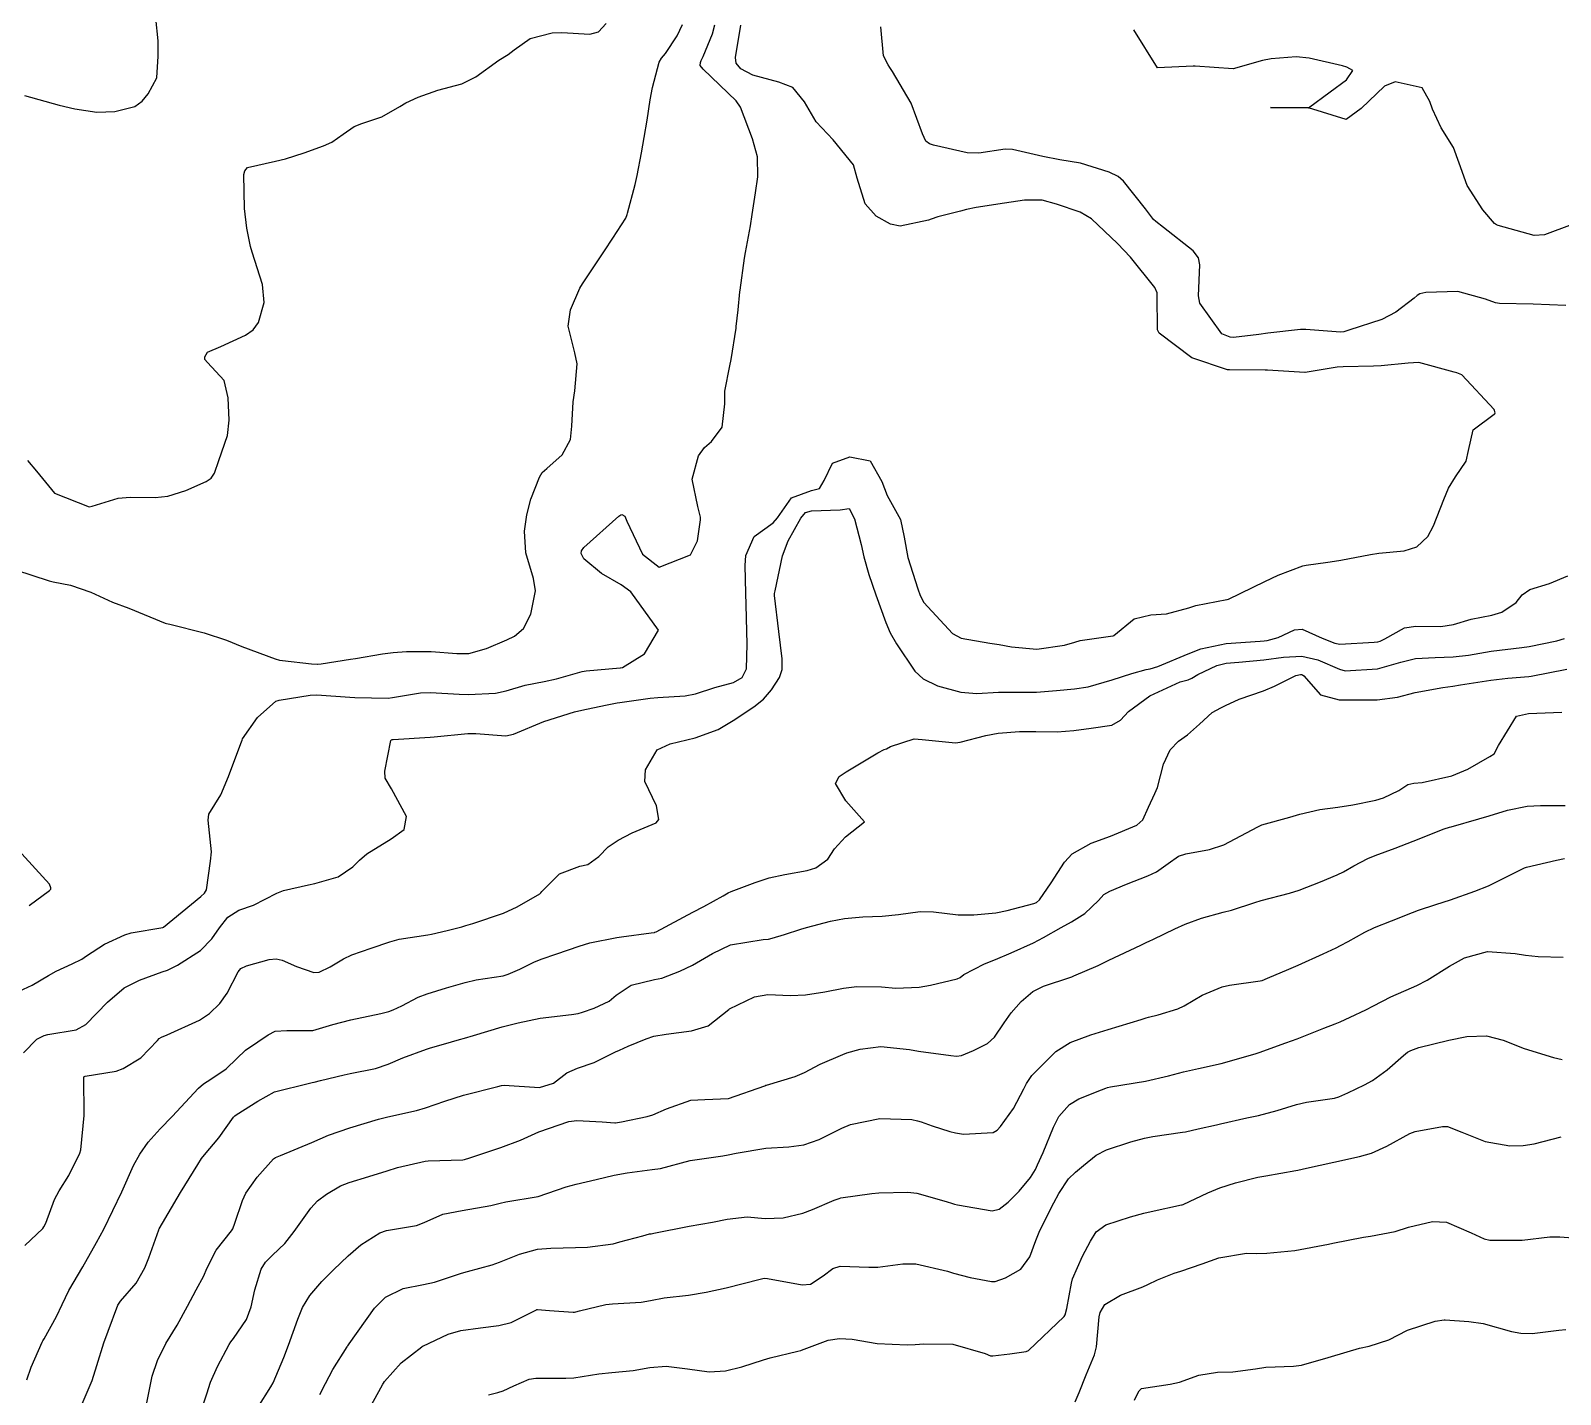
# Model space of a CAD drawing. Header units: metres. Extents: x 307586 to 320046, y 7427249 to 7434250.
# Drawn here: x 319146.4 to 319227.2, y 7429539.4 to 7429611.4 of the extents above; entities that cross this region are included whole.
import ezdxf

# ---------------------------------------------------------------- set-up
doc = ezdxf.new("R2010")
doc.units = ezdxf.units.M
doc.header["$MEASUREMENT"] = 0
doc.layers.add('Curvas de Nivel 1m', color=11, linetype='Continuous')
doc.layers.add('Curvas de Nivel 5m', color=15, linetype='Continuous')

msp = doc.modelspace()

# ---------------------------------------------------------------- linework, layer by layer
at = {"layer": 'Curvas de Nivel 1m', "flags": 128}
for points, elevation in [([(319145.316, 7429560.476), (319146.47, 7429561.01), (319147.327, 7429561.527), (319147.723, 7429561.752), (319148.571, 7429562.138), (319149.079, 7429562.39), (319149.339, 7429562.556), (319150.288, 7429563.177), (319151.356, 7429563.671), (319151.688, 7429563.768), (319153.363, 7429564.065), (319153.393, 7429564.08), (319155.379, 7429565.693), (319155.565, 7429565.864), (319155.667, 7429566.047), (319155.886, 7429567.565), (319155.93, 7429568.045), (319155.753, 7429569.723), (319155.8, 7429570.046), (319156.428, 7429571.065), (319156.836, 7429572.039), (319157.48, 7429573.776), (319157.551, 7429573.961), (319157.58, 7429574.029), (319158.362, 7429575.154), (319159.337, 7429576.012), (319159.462, 7429576.052), (319159.504, 7429576.06), (319161.156, 7429576.337), (319161.508, 7429576.346), (319163.248, 7429576.222), (319163.507, 7429576.213), (319165.271, 7429576.178), (319165.507, 7429576.198), (319166.979, 7429576.45), (319167.511, 7429576.475), (319169.023, 7429576.382), (319169.51, 7429576.364), (319170.939, 7429576.442), (319171.513, 7429576.565), (319172.517, 7429576.851), (319173.521, 7429577.06), (319174.156, 7429577.201), (319175.529, 7429577.571), (319175.738, 7429577.609), (319177.533, 7429577.77), (319177.549, 7429577.773), (319177.643, 7429577.789), (319178.813, 7429578.505), (319179.553, 7429579.77), (319178.1, 7429581.785), (319177.587, 7429582.163), (319176.534, 7429582.748), (319175.6, 7429583.535), (319175.469, 7429583.821), (319175.478, 7429583.947), (319175.606, 7429584.136), (319177.465, 7429585.792), (319177.557, 7429585.858), (319177.624, 7429585.87), (319177.772, 7429585.789), (319177.883, 7429585.524), (319178.713, 7429583.779), (319179.596, 7429583.093), (319181.239, 7429583.745), (319181.61, 7429584.488), (319181.775, 7429585.585), (319181.774, 7429585.738), (319181.631, 7429586.301), (319181.328, 7429587.745), (319181.665, 7429588.972), (319181.989, 7429589.418), (319182.35, 7429589.733), (319182.919, 7429590.493), (319183.055, 7429591.726), (319183.053, 7429592.383), (319183.317, 7429593.724), (319183.393, 7429594.056), (319183.649, 7429595.721), (319183.659, 7429595.806), (319183.757, 7429596.691), (319183.857, 7429597.634), (319183.867, 7429597.719), (319184.098, 7429599.408), (319184.145, 7429599.716), (319184.408, 7429601.12), (319184.508, 7429601.713), (319184.682, 7429602.864), (319184.809, 7429603.71), (319184.79, 7429604.774), (319184.519, 7429605.713), (319183.888, 7429607.384), (319183.664, 7429607.722), (319181.909, 7429609.397), (319181.759, 7429609.59), (319181.764, 7429609.742), (319181.809, 7429609.847), (319181.918, 7429610.069), (319182.401, 7429611.27), (319182.534, 7429611.734)], 769), ([(319145.585, 7429582.956), (319147.366, 7429582.363), (319147.575, 7429582.321), (319148.479, 7429582.141), (319149.569, 7429581.779), (319150.706, 7429581.249), (319151.565, 7429580.928), (319153.496, 7429580.138), (319153.553, 7429580.117), (319153.729, 7429580.078), (319155.549, 7429579.627), (319156.73, 7429579.228), (319157.542, 7429578.898), (319159.302, 7429578.246), (319159.535, 7429578.178), (319159.68, 7429578.153), (319161.226, 7429577.985), (319161.533, 7429577.963), (319161.551, 7429577.962), (319161.73, 7429577.978), (319163.273, 7429578.226), (319163.536, 7429578.267), (319164.979, 7429578.506), (319165.539, 7429578.59), (319166.24, 7429578.629), (319167.54, 7429578.628), (319168.902, 7429578.534), (319169.539, 7429578.535), (319170.465, 7429578.799), (319171.547, 7429579.255), (319171.952, 7429579.453), (319172.421, 7429579.851), (319172.801, 7429580.611), (319173.057, 7429581.845), (319172.945, 7429582.491), (319172.539, 7429583.851), (319172.471, 7429584.995), (319172.599, 7429585.85), (319172.803, 7429586.681), (319173.258, 7429587.844), (319173.405, 7429588.093), (319173.658, 7429588.303), (319174.471, 7429589.026), (319174.899, 7429589.828), (319174.973, 7429590.538), (319175.039, 7429591.827), (319175.124, 7429592.411), (319175.25, 7429593.825), (319175.139, 7429594.416), (319174.775, 7429595.83), (319174.899, 7429596.685), (319175.399, 7429597.824), (319175.533, 7429598.064), (319175.779, 7429598.433), (319176.692, 7429599.807), (319177.137, 7429600.466), (319177.819, 7429601.529), (319177.895, 7429601.716), (319177.917, 7429601.789), (319178.319, 7429603.304), (319178.424, 7429603.784), (319178.663, 7429604.974), (319178.804, 7429605.781), (319178.949, 7429606.707), (319179.114, 7429607.778), (319179.244, 7429608.432), (319179.594, 7429609.773), (319179.709, 7429609.979), (319179.92, 7429610.233), (319180.538, 7429611.157), (319180.821, 7429611.757)], 768), ([(319146.058, 7429608.009), (319147.883, 7429607.494), (319148.721, 7429607.3), (319149.878, 7429607.135), (319150.835, 7429607.159), (319151.883, 7429607.431), (319152.27, 7429607.714), (319152.597, 7429608.093), (319153.053, 7429608.937), (319153.113, 7429610.088), (319153.116, 7429610.897), (319153.003, 7429612.089)], 766), ([(319146.21, 7429588.724), (319146.688, 7429588.164), (319147.636, 7429587.004), (319149.473, 7429586.284), (319149.626, 7429586.305), (319151.013, 7429586.728), (319151.633, 7429586.784), (319152.952, 7429586.768), (319153.634, 7429586.843), (319154.575, 7429587.135), (319155.646, 7429587.622), (319155.912, 7429587.793), (319156.091, 7429588.053), (319156.329, 7429588.72), (319156.783, 7429590.043), (319156.873, 7429590.854), (319156.81, 7429592.043), (319156.612, 7429592.947), (319155.721, 7429593.899), (319155.576, 7429594.061), (319155.585, 7429594.201), (319155.727, 7429594.44), (319156.423, 7429594.743), (319157.736, 7429595.355), (319158.139, 7429595.626), (319158.428, 7429596.023), (319158.714, 7429597.065), (319158.629, 7429598.021), (319158.086, 7429599.731), (319158.002, 7429600.028), (319157.808, 7429601.004), (319157.688, 7429602.032), (319157.65, 7429603.842), (319157.695, 7429604.032), (319157.845, 7429604.208), (319159.317, 7429604.546), (319159.849, 7429604.66), (319160.835, 7429604.978), (319161.857, 7429605.341), (319162.296, 7429605.538), (319162.889, 7429605.97), (319163.468, 7429606.365), (319163.871, 7429606.521), (319164.94, 7429606.887), (319165.885, 7429607.433), (319166.2, 7429607.623), (319166.851, 7429607.926), (319167.897, 7429608.292), (319169.168, 7429608.629), (319169.904, 7429609), (319171.122, 7429609.872), (319171.609, 7429610.173), (319171.921, 7429610.427), (319172.772, 7429611.01), (319173.935, 7429611.312), (319174.444, 7429611.327), (319175.934, 7429611.251), (319176.384, 7429611.365), (319176.782, 7429611.807)], 767), ([(319227.492, 7429596.916), (319225.771, 7429596.986), (319223.982, 7429597.027), (319223.771, 7429597.055), (319223.247, 7429597.245), (319221.777, 7429597.651), (319220.093, 7429597.602), (319219.775, 7429597.538), (319219.63, 7429597.436), (319219.484, 7429597.293), (319218.512, 7429596.556), (319217.762, 7429596.173), (319216.025, 7429595.606), (319215.755, 7429595.529), (319215.585, 7429595.512), (319213.756, 7429595.646), (319213.471, 7429595.648), (319211.754, 7429595.453), (319211.266, 7429595.387), (319209.928, 7429595.229), (319209.75, 7429595.241), (319209.315, 7429595.414), (319208.16, 7429597.035), (319208.075, 7429597.427), (319208.158, 7429599.057), (319208.087, 7429599.427), (319207.798, 7429599.795), (319206.232, 7429601.039), (319205.821, 7429601.354), (319205.713, 7429601.461), (319205.28, 7429602.014), (319204.118, 7429603.477), (319203.847, 7429603.725), (319203.372, 7429603.963), (319201.857, 7429604.438), (319200.758, 7429604.617), (319199.862, 7429604.787), (319198.262, 7429605.151), (319197.867, 7429605.169), (319196.478, 7429604.956), (319195.864, 7429604.978), (319194.076, 7429605.391), (319193.871, 7429605.45), (319193.672, 7429605.602), (319193.506, 7429605.974), (319192.895, 7429607.61), (319191.909, 7429609.278), (319191.777, 7429609.487), (319191.691, 7429609.623), (319191.439, 7429610.108), (319191.296, 7429611.63)], 771), ([(319227.823, 7429601.19), (319226.372, 7429600.654), (319225.814, 7429600.606), (319223.917, 7429601.143), (319223.822, 7429601.178), (319223.725, 7429601.241), (319223.11, 7429601.968), (319222.272, 7429603.256), (319221.861, 7429604.44), (319221.565, 7429605.265), (319220.912, 7429606.303), (319220.447, 7429607.282), (319220.307, 7429607.694), (319219.904, 7429608.409), (319218.479, 7429608.733), (319217.905, 7429608.506), (319216.672, 7429607.328), (319215.887, 7429606.739), (319213.893, 7429607.36), (319211.893, 7429607.38), (319213.893, 7429607.36), (319215.045, 7429608.205), (319215.908, 7429608.84), (319216.246, 7429609.335), (319215.915, 7429609.505), (319215.692, 7429609.566), (319213.922, 7429609.981), (319213.236, 7429610.054), (319211.921, 7429609.947), (319211.458, 7429609.848), (319209.913, 7429609.41), (319207.915, 7429609.553), (319207.794, 7429609.553), (319205.913, 7429609.46), (319204.672, 7429611.473)], 772), ([(319146.069, 7429547.251), (319147.018, 7429548.152), (319147.084, 7429548.24), (319147.176, 7429548.446), (319147.646, 7429549.688), (319147.885, 7429550.143), (319148.39, 7429550.949), (319148.988, 7429552.132), (319149.035, 7429552.312), (319149.21, 7429554.13), (319149.211, 7429554.163), (319149.184, 7429556.131), (319149.211, 7429556.183), (319149.264, 7429556.199), (319150.898, 7429556.476), (319151.27, 7429556.601), (319152.206, 7429557.163), (319153.077, 7429558.082), (319153.177, 7429558.198), (319153.295, 7429558.267), (319153.602, 7429558.382), (319155.304, 7429559.154), (319155.834, 7429559.518), (319156.372, 7429560.039), (319156.769, 7429560.588), (319157.338, 7429561.715), (319157.481, 7429561.889), (319157.794, 7429562.025), (319158.99, 7429562.37), (319159.347, 7429562.399), (319159.673, 7429562.332), (319160.425, 7429561.994), (319161.338, 7429561.678), (319161.626, 7429561.69), (319162.199, 7429561.971), (319162.913, 7429562.399), (319163.349, 7429562.604), (319164.381, 7429562.972), (319165.357, 7429563.308), (319165.847, 7429563.436), (319167.361, 7429563.673), (319167.562, 7429563.707), (319168.396, 7429563.9), (319169.158, 7429564.099), (319169.366, 7429564.155), (319169.751, 7429564.268), (319171.372, 7429564.814), (319172.082, 7429565.147), (319173.288, 7429565.841), (319173.338, 7429565.886), (319173.385, 7429565.95), (319174.33, 7429566.895), (319175.405, 7429567.293), (319175.821, 7429567.391), (319176.405, 7429567.8), (319176.893, 7429568.32), (319177.422, 7429568.673), (319178.158, 7429569.05), (319179.431, 7429569.591), (319179.577, 7429569.768), (319179.443, 7429570.475), (319178.836, 7429571.776), (319178.859, 7429572.386), (319179.48, 7429573.45), (319180.172, 7429573.76), (319181.486, 7429574.08), (319182.7, 7429574.519), (319183.496, 7429574.986), (319184.588, 7429575.709), (319185.095, 7429576.118), (319185.516, 7429576.603), (319185.953, 7429577.268), (319186.082, 7429577.692), (319186.091, 7429578.245), (319185.918, 7429579.695), (319185.683, 7429581.596), (319185.688, 7429581.698), (319185.72, 7429581.834), (319186.101, 7429583.693), (319186.398, 7429584.475), (319187.076, 7429585.678), (319187.323, 7429585.979), (319187.629, 7429586.06), (319189.157, 7429586.127), (319189.631, 7429586.189), (319189.916, 7429585.646), (319190.259, 7429584.289), (319190.405, 7429583.638), (319190.661, 7429582.701), (319191.035, 7429581.628), (319191.561, 7429580.166), (319191.79, 7429579.618), (319192.126, 7429579.035), (319193.104, 7429577.604), (319193.529, 7429577.186), (319194.295, 7429576.823), (319195.522, 7429576.483), (319196.367, 7429576.413), (319197.522, 7429576.486), (319198.567, 7429576.495), (319199.523, 7429576.489), (319200.583, 7429576.573), (319201.525, 7429576.661), (319202.253, 7429576.765), (319203.53, 7429577.144), (319204.569, 7429577.47), (319205.313, 7429577.684), (319205.536, 7429577.728), (319205.93, 7429577.847), (319207.544, 7429578.52), (319208.199, 7429578.771), (319209.549, 7429579.059), (319211.346, 7429579.178), (319211.551, 7429579.191), (319211.715, 7429579.215), (319212.301, 7429579.373), (319213.151, 7429579.772), (319213.56, 7429579.808), (319214.612, 7429579.349), (319215.282, 7429579.074), (319215.55, 7429579.029), (319217.368, 7429579.128), (319217.551, 7429579.154), (319217.676, 7429579.185), (319217.92, 7429579.306), (319218.971, 7429579.886), (319219.563, 7429579.97), (319220.883, 7429579.95), (319221.565, 7429580.063), (319222.482, 7429580.338), (319223.573, 7429580.558), (319224.102, 7429580.708), (319224.867, 7429581.227), (319225.186, 7429581.624), (319225.59, 7429581.912), (319226.623, 7429582.235), (319227.597, 7429582.638)], 771), ([(319146.175, 7429540.159), (319146.413, 7429540.823), (319146.998, 7429542.151), (319147.029, 7429542.216), (319147.096, 7429542.333), (319147.754, 7429543.502), (319148.053, 7429544.141), (319148.395, 7429544.873), (319149.143, 7429546.13), (319149.869, 7429547.413), (319150.256, 7429548.114), (319151.193, 7429550.1), (319151.824, 7429551.477), (319152.152, 7429552.091), (319152.591, 7429552.718), (319153.233, 7429553.427), (319153.86, 7429554.071), (319155.258, 7429555.563), (319155.518, 7429555.79), (319155.909, 7429556.044), (319156.715, 7429556.592), (319157.28, 7429557.14), (319157.737, 7429557.575), (319158.381, 7429558.019), (319158.926, 7429558.384), (319159.299, 7429558.58), (319159.909, 7429558.611), (319161.299, 7429558.624), (319162.347, 7429558.925), (319163.305, 7429559.186), (319164.879, 7429559.507), (319165.31, 7429559.627), (319165.533, 7429559.705), (319165.993, 7429559.923), (319166.862, 7429560.372), (319167.323, 7429560.556), (319168.352, 7429560.875), (319169.332, 7429561.158), (319169.923, 7429561.292), (319171.338, 7429561.512), (319171.611, 7429561.585), (319172.227, 7429561.851), (319172.964, 7429562.226), (319173.348, 7429562.39), (319174.185, 7429562.661), (319175.356, 7429563.068), (319175.923, 7429563.239), (319177.36, 7429563.526), (319177.59, 7429563.558), (319179.164, 7429563.772), (319179.336, 7429563.797), (319179.363, 7429563.803), (319179.424, 7429563.83), (319181.374, 7429564.864), (319181.951, 7429565.16), (319182.977, 7429565.724), (319183.226, 7429565.881), (319183.386, 7429565.957), (319184.655, 7429566.44), (319185.398, 7429566.674), (319186.225, 7429566.858), (319187.404, 7429567.073), (319187.861, 7429567.211), (319188.497, 7429567.659), (319188.857, 7429568.217), (319189.425, 7429568.846), (319190.433, 7429569.635), (319189.449, 7429570.748), (319188.906, 7429571.656), (319189.092, 7429572.028), (319189.469, 7429572.278), (319191.143, 7429573.288), (319191.481, 7429573.456), (319191.6, 7429573.5), (319191.809, 7429573.617), (319193.06, 7429574.031), (319193.489, 7429573.98), (319195.246, 7429573.814), (319195.487, 7429573.843), (319196.845, 7429574.207), (319197.495, 7429574.326), (319198.632, 7429574.403), (319199.496, 7429574.414), (319200.614, 7429574.395), (319201.497, 7429574.461), (319202.405, 7429574.585), (319203.502, 7429574.748), (319203.962, 7429575.017), (319204.38, 7429575.467), (319205.521, 7429576.289), (319207.122, 7429577.027), (319207.53, 7429577.146), (319207.734, 7429577.225), (319208.057, 7429577.425), (319209.056, 7429577.896), (319209.539, 7429578.016), (319210.215, 7429578.075), (319211.541, 7429578.192), (319212.582, 7429578.33), (319213.543, 7429578.396), (319214.391, 7429578.202), (319215.537, 7429577.698), (319215.831, 7429577.622), (319217.537, 7429577.717), (319218.773, 7429578.066), (319219.543, 7429578.27), (319220.591, 7429578.322), (319221.544, 7429578.347), (319222.347, 7429578.45), (319223.547, 7429578.653), (319225.17, 7429578.845), (319225.55, 7429578.896), (319227.023, 7429579.198), (319227.429, 7429579.317)], 772), ([(319149.059, 7429538.773), (319149.634, 7429540.122), (319149.88, 7429540.918), (319150.241, 7429542.113), (319150.472, 7429542.74), (319150.991, 7429544.102), (319151.125, 7429544.31), (319151.954, 7429545.273), (319152.407, 7429546.087), (319152.622, 7429546.614), (319153.147, 7429548.08), (319153.153, 7429548.101), (319153.174, 7429548.141), (319154.299, 7429550.063), (319155.215, 7429551.536), (319155.415, 7429551.853), (319155.565, 7429552.047), (319156.325, 7429552.946), (319157.1, 7429554.031), (319157.168, 7429554.106), (319157.244, 7429554.16), (319158.38, 7429554.891), (319159.257, 7429555.381), (319161.122, 7429555.842), (319161.262, 7429555.866), (319161.354, 7429555.887), (319161.694, 7429555.976), (319162.95, 7429556.28), (319163.269, 7429556.346), (319164.605, 7429556.608), (319165.276, 7429556.835), (319166.04, 7429557.164), (319167.289, 7429557.624), (319167.503, 7429557.694), (319168.199, 7429557.901), (319169.045, 7429558.143), (319169.296, 7429558.214), (319169.774, 7429558.359), (319171.302, 7429558.806), (319172.134, 7429559.023), (319173.307, 7429559.259), (319174.957, 7429559.463), (319175.31, 7429559.519), (319175.535, 7429559.583), (319176.163, 7429559.802), (319176.941, 7429560.172), (319177.323, 7429560.48), (319178.103, 7429561.011), (319179.336, 7429561.31), (319179.723, 7429561.378), (319180.679, 7429561.75), (319181.346, 7429562.07), (319182.404, 7429562.678), (319183.357, 7429563.133), (319185.081, 7429563.416), (319185.36, 7429563.443), (319185.564, 7429563.485), (319186.209, 7429563.682), (319187.079, 7429563.96), (319187.367, 7429564.048), (319188.635, 7429564.392), (319189.372, 7429564.533), (319190.354, 7429564.617), (319191.373, 7429564.66), (319192.239, 7429564.746), (319193.383, 7429564.909), (319194.086, 7429564.886), (319195.38, 7429564.732), (319196.219, 7429564.723), (319197.382, 7429564.834), (319197.97, 7429564.959), (319199.39, 7429565.325), (319199.533, 7429565.385), (319199.688, 7429565.526), (319200.301, 7429566.416), (319201.009, 7429567.506), (319201.417, 7429567.94), (319202.41, 7429568.503), (319203.427, 7429568.885), (319204.824, 7429569.459), (319205.148, 7429569.744), (319205.447, 7429570.413), (319205.773, 7429571.132), (319205.912, 7429571.446), (319206.233, 7429572.685), (319206.591, 7429573.439), (319207.031, 7429573.893), (319207.495, 7429574.238), (319208.129, 7429574.798), (319208.801, 7429575.417), (319209.268, 7429575.66), (319209.517, 7429575.783), (319210.237, 7429576.116), (319211.525, 7429576.558), (319212.091, 7429576.81), (319213.223, 7429577.363), (319213.477, 7429577.417), (319213.533, 7429577.418), (319213.582, 7429577.408), (319213.642, 7429577.358), (319214.529, 7429576.351), (319215.52, 7429576.083), (319216.752, 7429576.086), (319217.521, 7429576.085), (319218.604, 7429576.217), (319219.525, 7429576.473), (319221, 7429576.74), (319221.528, 7429576.806), (319221.918, 7429576.867), (319223.532, 7429577.13), (319224.433, 7429577.227), (319225.534, 7429577.313), (319225.656, 7429577.331), (319227.538, 7429577.695)], 773), ([(319152.466, 7429538.679), (319152.742, 7429540.083), (319152.805, 7429540.353), (319153.084, 7429541.182), (319153.519, 7429542.074), (319154.121, 7429543.051), (319154.672, 7429544.057), (319155.132, 7429544.925), (319155.527, 7429545.658), (319155.688, 7429546.045), (319156.184, 7429547.013), (319156.996, 7429548.032), (319157.065, 7429548.14), (319157.177, 7429548.445), (319157.58, 7429549.636), (319157.757, 7429550.024), (319158.35, 7429550.875), (319159.22, 7429551.833), (319159.326, 7429551.904), (319159.575, 7429552.005), (319161.23, 7429552.693), (319162.12, 7429553.085), (319163.238, 7429553.472), (319164.765, 7429553.937), (319165.244, 7429554.061), (319166.776, 7429554.387), (319167.249, 7429554.523), (319168.271, 7429554.882), (319169.256, 7429555.194), (319171.06, 7429555.662), (319171.261, 7429555.712), (319171.401, 7429555.719), (319173.261, 7429555.609), (319173.997, 7429555.829), (319174.704, 7429556.386), (319175.275, 7429556.63), (319176.154, 7429556.927), (319177.288, 7429557.482), (319177.493, 7429557.585), (319177.959, 7429557.783), (319178.902, 7429558.168), (319179.298, 7429558.308), (319179.96, 7429558.421), (319181.301, 7429558.597), (319182.174, 7429558.862), (319183.272, 7429559.72), (319183.292, 7429559.741), (319183.313, 7429559.754), (319184.624, 7429560.4), (319185.325, 7429560.524), (319186.529, 7429560.473), (319187.325, 7429560.496), (319188.336, 7429560.651), (319189.331, 7429560.852), (319190.032, 7429560.94), (319191.332, 7429560.914), (319192.087, 7429560.857), (319193.332, 7429560.903), (319193.922, 7429561.003), (319195.339, 7429561.342), (319195.489, 7429561.42), (319195.694, 7429561.566), (319196.769, 7429562.136), (319197.351, 7429562.362), (319198.185, 7429562.711), (319199.36, 7429563.253), (319199.889, 7429563.522), (319200.821, 7429564.059), (319201.376, 7429564.364), (319202.086, 7429564.789), (319202.793, 7429565.486), (319203.085, 7429565.795), (319203.398, 7429565.977), (319204.275, 7429566.34), (319205.406, 7429566.779), (319205.859, 7429566.995), (319206.485, 7429567.439), (319207.035, 7429567.816), (319207.418, 7429567.955), (319208.668, 7429568.17), (319209.423, 7429568.426), (319211.226, 7429569.383), (319211.365, 7429569.45), (319211.434, 7429569.475), (319212.914, 7429569.892), (319213.443, 7429570.043), (319214.501, 7429570.29), (319215.449, 7429570.417), (319216.244, 7429570.529), (319217.455, 7429570.785), (319217.854, 7429570.909), (319218.675, 7429571.298), (319219.146, 7429571.613), (319219.467, 7429571.68), (319219.896, 7429571.713), (319221.471, 7429572.065), (319222.308, 7429572.418), (319223.481, 7429573.081), (319223.7, 7429573.237), (319223.929, 7429573.673), (319224.89, 7429575.219), (319225.514, 7429575.361), (319227.274, 7429575.434)], 774), ([(319146.311, 7429565.223), (319147.382, 7429566.009), (319147.443, 7429566.088), (319147.448, 7429566.149), (319147.386, 7429566.338), (319145.714, 7429568.167)], 768), ([(319158.383, 7429538.693), (319159.071, 7429539.792), (319159.193, 7429540.008), (319159.755, 7429541.338), (319160.003, 7429541.996), (319160.498, 7429543.37), (319160.753, 7429543.986), (319161.129, 7429544.616), (319161.758, 7429545.352), (319162.376, 7429545.968), (319162.768, 7429546.345), (319163.154, 7429546.72), (319163.819, 7429547.294), (319164.832, 7429547.935), (319165.174, 7429548.057), (319166.77, 7429548.321), (319167.179, 7429548.476), (319168.166, 7429548.917), (319169.185, 7429549.108), (319170.693, 7429549.372), (319171.189, 7429549.494), (319171.486, 7429549.561), (319173.193, 7429549.84), (319174.67, 7429550.349), (319175.203, 7429550.504), (319176.254, 7429550.753), (319177.211, 7429550.968), (319177.898, 7429551.098), (319179.215, 7429551.269), (319179.656, 7429551.324), (319181.223, 7429551.74), (319182.949, 7429552), (319183.226, 7429552.044), (319183.652, 7429552.138), (319185.23, 7429552.401), (319186.44, 7429552.469), (319187.232, 7429552.572), (319188.036, 7429552.861), (319189.241, 7429553.46), (319189.69, 7429553.643), (319191.246, 7429553.961), (319192.936, 7429553.913), (319193.245, 7429553.847), (319193.435, 7429553.786), (319194.017, 7429553.588), (319194.95, 7429553.284), (319195.239, 7429553.202), (319195.666, 7429553.138), (319197.24, 7429553.221), (319197.442, 7429553.347), (319197.615, 7429553.546), (319198.305, 7429554.492), (319198.853, 7429555.534), (319198.997, 7429555.811), (319199.28, 7429556.234), (319200.548, 7429557.511), (319201.298, 7429557.98), (319202.396, 7429558.395), (319203.305, 7429558.663), (319205.06, 7429559.204), (319205.311, 7429559.283), (319205.444, 7429559.316), (319205.956, 7429559.444), (319206.992, 7429559.759), (319207.32, 7429559.925), (319208.27, 7429560.479), (319209.336, 7429560.927), (319209.727, 7429561.015), (319211.341, 7429561.234), (319211.456, 7429561.264), (319211.737, 7429561.376), (319212.859, 7429561.853), (319213.35, 7429562.066), (319214.677, 7429562.661), (319215.359, 7429562.984), (319215.59, 7429563.099), (319215.987, 7429563.324), (319216.868, 7429563.817), (319217.374, 7429564.057), (319218.274, 7429564.406), (319219.386, 7429564.848), (319219.705, 7429564.968), (319220.625, 7429565.272), (319221.396, 7429565.522), (319222.681, 7429565.967), (319223.403, 7429566.265), (319225.316, 7429567.211), (319225.413, 7429567.249), (319227.001, 7429567.61), (319227.418, 7429567.705)], 776), ([(319161.657, 7429539.384), (319161.967, 7429539.971), (319162.341, 7429540.71), (319163.102, 7429541.909), (319163.122, 7429541.941), (319163.135, 7429541.96), (319163.204, 7429542.058), (319164.55, 7429543.939), (319165.129, 7429544.533), (319166.065, 7429544.989), (319167.136, 7429545.19), (319167.719, 7429545.322), (319169.142, 7429545.792), (319169.464, 7429545.885), (319170.772, 7429546.242), (319171.151, 7429546.373), (319172.204, 7429546.803), (319173.161, 7429547.058), (319173.868, 7429547.123), (319175.163, 7429547.147), (319175.805, 7429547.162), (319177.166, 7429547.354), (319177.509, 7429547.445), (319178.728, 7429547.774), (319179.075, 7429547.87), (319179.174, 7429547.883), (319179.307, 7429547.901), (319181.178, 7429548.277), (319182.412, 7429548.497), (319183.182, 7429548.644), (319184.244, 7429548.764), (319185.183, 7429548.683), (319186.148, 7429548.715), (319187.186, 7429548.96), (319187.691, 7429549.162), (319188.829, 7429549.654), (319189.097, 7429549.748), (319189.195, 7429549.771), (319190.821, 7429550.004), (319191.199, 7429550.04), (319192.734, 7429550.07), (319193.199, 7429550.016), (319194.756, 7429549.577), (319195.09, 7429549.47), (319195.192, 7429549.445), (319195.35, 7429549.41), (319197.188, 7429549.085), (319197.56, 7429549.175), (319198.019, 7429549.542), (319198.607, 7429550.131), (319199.213, 7429550.855), (319199.465, 7429551.281), (319199.581, 7429551.525), (319199.88, 7429552.171), (319200.429, 7429553.512), (319200.696, 7429554.064), (319201.261, 7429554.711), (319201.754, 7429555.006), (319202.957, 7429555.483), (319203.185, 7429555.57), (319203.274, 7429555.597), (319203.428, 7429555.631), (319205.278, 7429555.937), (319206.5, 7429556.218), (319207.283, 7429556.43), (319208.092, 7429556.615), (319209.288, 7429556.878), (319211.081, 7429557.383), (319211.294, 7429557.455), (319212.706, 7429557.959), (319213.301, 7429558.182), (319214.706, 7429558.738), (319215.309, 7429558.967), (319215.569, 7429559.069), (319216.094, 7429559.322), (319216.919, 7429559.714), (319217.322, 7429559.919), (319218.242, 7429560.388), (319219.337, 7429560.871), (319219.627, 7429560.997), (319220.167, 7429561.278), (319221.351, 7429562.022), (319222.146, 7429562.461), (319223.358, 7429562.781), (319224.815, 7429562.675), (319225.357, 7429562.587), (319226.027, 7429562.533), (319227.356, 7429562.496)], 777), ([(319163.903, 7429537.947), (319164.882, 7429539.744), (319164.983, 7429539.931), (319165.017, 7429539.988), (319165.075, 7429540.076), (319165.958, 7429541.053), (319167.052, 7429541.911), (319167.08, 7429541.933), (319167.103, 7429541.943), (319168.44, 7429542.566), (319169.112, 7429542.763), (319170.142, 7429542.903), (319171.115, 7429543.024), (319171.777, 7429543.193), (319173.065, 7429543.841), (319173.1, 7429543.864), (319173.123, 7429543.872), (319173.16, 7429543.876), (319173.79, 7429543.83), (319175.051, 7429543.739), (319175.122, 7429543.74), (319175.18, 7429543.751), (319175.376, 7429543.807), (319176.774, 7429544.146), (319177.127, 7429544.175), (319178.645, 7429544.258), (319179.129, 7429544.351), (319179.856, 7429544.485), (319181.132, 7429544.629), (319182.067, 7429544.797), (319183.136, 7429545.022), (319184.919, 7429545.472), (319185.141, 7429545.53), (319185.307, 7429545.522), (319187.138, 7429545.178), (319187.583, 7429545.221), (319188.258, 7429545.659), (319188.766, 7429546.036), (319189.151, 7429546.166), (319190.661, 7429546.116), (319191.15, 7429546.121), (319192.467, 7429546.293), (319193.153, 7429546.29), (319194.819, 7429545.903), (319195.146, 7429545.798), (319196.016, 7429545.561), (319197.15, 7429545.351), (319197.341, 7429545.357), (319197.882, 7429545.543), (319198.69, 7429546.002), (319199.164, 7429546.658), (319199.489, 7429547.525), (319199.7, 7429548.044), (319200.443, 7429549.511), (319200.704, 7429550.004), (319201.212, 7429550.777), (319201.58, 7429551.134), (319202.011, 7429551.492), (319202.677, 7429552.037), (319203.231, 7429552.32), (319204.517, 7429552.742), (319205.238, 7429552.935), (319205.665, 7429553.019), (319207.241, 7429553.24), (319207.399, 7429553.271), (319208.061, 7429553.422), (319209.028, 7429553.63), (319209.247, 7429553.68), (319210.64, 7429554.002), (319211.254, 7429554.133), (319212.243, 7429554.385), (319213.263, 7429554.706), (319213.789, 7429554.828), (319215.269, 7429555.041), (319215.494, 7429555.103), (319215.975, 7429555.323), (319216.854, 7429555.738), (319217.28, 7429555.972), (319218.045, 7429556.543), (319218.913, 7429557.294), (319219.121, 7429557.465), (319219.296, 7429557.564), (319219.73, 7429557.716), (319221.301, 7429558.11), (319222.262, 7429558.292), (319223.304, 7429558.332), (319224.18, 7429558.105), (319225.298, 7429557.67), (319226.831, 7429557.195), (319227.292, 7429557.086)], 778), ([(319170.575, 7429539.375), (319171.069, 7429539.491), (319171.342, 7429539.585), (319171.918, 7429539.852), (319172.721, 7429540.201), (319173.079, 7429540.258), (319174.653, 7429540.243), (319175.08, 7429540.27), (319176.404, 7429540.476), (319177.084, 7429540.551), (319178.207, 7429540.658), (319179.089, 7429540.816), (319179.96, 7429540.887), (319181.088, 7429540.736), (319182.225, 7429540.59), (319183.087, 7429540.635), (319183.952, 7429540.845), (319185.096, 7429541.218), (319185.459, 7429541.325), (319186.917, 7429541.672), (319187.069, 7429541.705), (319187.103, 7429541.721), (319188.513, 7429542.252), (319189.11, 7429542.348), (319189.777, 7429542.307), (319191.107, 7429542.076), (319192.7, 7429542.011), (319193.107, 7429542.027), (319193.577, 7429542.063), (319195.108, 7429542.039), (319196.805, 7429541.553), (319197.101, 7429541.435), (319197.226, 7429541.423), (319198.123, 7429541.54), (319198.978, 7429541.658), (319199.105, 7429541.72), (319200.984, 7429543.502), (319201.038, 7429543.587), (319201.129, 7429543.922), (319201.373, 7429545.275), (319201.435, 7429545.497), (319201.963, 7429546.694), (319202.37, 7429547.488), (319202.679, 7429547.984), (319203.182, 7429548.348), (319204.495, 7429548.77), (319205.188, 7429548.958), (319205.588, 7429549.047), (319207.193, 7429549.399), (319207.218, 7429549.404), (319207.266, 7429549.429), (319208.577, 7429550.041), (319209.206, 7429550.296), (319210.038, 7429550.57), (319211.215, 7429550.865), (319211.648, 7429550.944), (319213.221, 7429551.221), (319213.337, 7429551.242), (319213.787, 7429551.352), (319215.226, 7429551.669), (319216.592, 7429551.953), (319217.231, 7429552.128), (319218.037, 7429552.499), (319219.242, 7429553.179), (319219.523, 7429553.286), (319220.967, 7429553.544), (319221.247, 7429553.536), (319221.992, 7429553.253), (319223.238, 7429552.752), (319224.54, 7429552.525), (319225.236, 7429552.54), (319225.817, 7429552.624), (319227.241, 7429552.996)], 779), ([(319204.694, 7429539.081), (319204.885, 7429539.453), (319204.95, 7429539.576), (319205.077, 7429539.708), (319206.59, 7429539.925), (319207.082, 7429540.043), (319208.102, 7429540.405), (319209.09, 7429540.559), (319209.905, 7429540.583), (319211.093, 7429540.746), (319211.638, 7429540.832), (319213.096, 7429540.886), (319213.522, 7429540.928), (319214.927, 7429541.333), (319215.104, 7429541.391), (319216.595, 7429541.828), (319217.109, 7429541.933), (319218.134, 7429542.279), (319219.118, 7429542.789), (319220.587, 7429543.268), (319221.059, 7429543.325), (319221.124, 7429543.327), (319222.373, 7429543.248), (319223.122, 7429543.135), (319224.62, 7429542.72), (319225.117, 7429542.622), (319225.714, 7429542.607), (319227.119, 7429542.791), (319227.489, 7429542.816)], 781)]:
    msp.add_lwpolyline(points, dxfattribs=dict(at, elevation=elevation))
at = {"layer": 'Curvas de Nivel 5m', "flags": 128}
for points, elevation in [([(319146.003, 7429557.442), (319146.71, 7429558.156), (319147.094, 7429558.353), (319147.296, 7429558.412), (319148.785, 7429558.648), (319149.301, 7429558.924), (319150.45, 7429560.113), (319151.321, 7429560.862), (319152.136, 7429561.281), (319153.337, 7429561.706), (319153.608, 7429561.807), (319154.141, 7429562.068), (319155.351, 7429562.844), (319155.95, 7429563.451), (319156.353, 7429564.04), (319156.806, 7429564.598), (319157.372, 7429564.968), (319158.156, 7429565.241), (319159.381, 7429565.863), (319159.732, 7429566.005), (319161.061, 7429566.312), (319161.389, 7429566.383), (319162.621, 7429566.741), (319163.403, 7429567.267), (319163.748, 7429567.614), (319164.143, 7429567.949), (319165.421, 7429568.739), (319166.107, 7429569.242), (319166.235, 7429569.922), (319165.455, 7429571.378), (319165.118, 7429571.943), (319165.094, 7429572.317), (319165.403, 7429573.941), (319165.446, 7429573.978), (319165.483, 7429573.989), (319165.535, 7429573.991), (319167.485, 7429574.108), (319167.706, 7429574.128), (319169.487, 7429574.3), (319169.907, 7429574.304), (319171.486, 7429574.174), (319171.901, 7429574.27), (319173.494, 7429574.937), (319175.12, 7429575.445), (319175.5, 7429575.536), (319176.748, 7429575.801), (319177.376, 7429575.921), (319177.505, 7429575.943), (319179.105, 7429576.178), (319179.51, 7429576.215), (319180.958, 7429576.301), (319181.513, 7429576.407), (319182.522, 7429576.726), (319183.522, 7429577.006), (319183.977, 7429577.265), (319184.198, 7429577.713), (319184.243, 7429579.016), (319184.216, 7429579.713), (319184.183, 7429581.105), (319184.167, 7429581.714), (319184.131, 7429583.182), (319184.167, 7429583.714), (319184.605, 7429584.718), (319185.62, 7429585.441), (319185.835, 7429585.697), (319186.574, 7429586.751), (319187.645, 7429587.142), (319188.059, 7429587.254), (319188.301, 7429587.664), (319188.74, 7429588.581), (319189.666, 7429588.923), (319190.74, 7429588.71), (319191.356, 7429587.624), (319191.642, 7429586.878), (319192.346, 7429585.613), (319192.541, 7429584.683), (319192.735, 7429583.609), (319193.25, 7429581.939), (319193.376, 7429581.602), (319193.577, 7429581.229), (319195.085, 7429579.585), (319195.55, 7429579.336), (319197.058, 7429579.068), (319197.547, 7429579.001), (319198.212, 7429578.878), (319199.545, 7429578.755), (319201.009, 7429578.97), (319201.549, 7429579.138), (319201.836, 7429579.211), (319203.553, 7429579.458), (319203.569, 7429579.464), (319203.603, 7429579.48), (319204.68, 7429580.355), (319205.57, 7429580.575), (319206.389, 7429580.629), (319207.576, 7429580.943), (319207.943, 7429581.061), (319209.583, 7429581.386), (319209.606, 7429581.386), (319209.665, 7429581.409), (319211.592, 7429582.326), (319212.298, 7429582.671), (319213.601, 7429583.163), (319213.764, 7429583.196), (319214.925, 7429583.347), (319215.504, 7429583.441), (319215.605, 7429583.459), (319217.164, 7429583.762), (319217.611, 7429583.827), (319218.955, 7429583.955), (319219.616, 7429584.167), (319220.194, 7429584.712), (319220.498, 7429585.277), (319221.038, 7429586.66), (319221.288, 7429587.265), (319221.659, 7429587.86), (319222.227, 7429588.695), (319222.344, 7429589.253), (319222.592, 7429590.349), (319223.702, 7429591.169), (319223.746, 7429591.196), (319223.765, 7429591.239), (319223.705, 7429591.42), (319221.999, 7429593.257), (319221.724, 7429593.358), (319221.589, 7429593.398), (319219.732, 7429593.895), (319219.154, 7429593.873), (319217.729, 7429593.729), (319217.333, 7429593.711), (319215.728, 7429593.676), (319215.415, 7429593.656), (319213.723, 7429593.383), (319213.702, 7429593.381), (319211.725, 7429593.504), (319211.602, 7429593.505), (319209.724, 7429593.512), (319209.614, 7429593.522), (319207.734, 7429594.154), (319206.002, 7429595.456), (319205.919, 7429595.622), (319205.902, 7429597.458), (319205.892, 7429597.576), (319205.777, 7429597.865), (319204.486, 7429599.473), (319203.804, 7429600.191), (319202.437, 7429601.494), (319201.826, 7429601.844), (319200.584, 7429602.272), (319199.832, 7429602.477), (319198.891, 7429602.481), (319197.831, 7429602.326), (319196.342, 7429602.087), (319195.827, 7429601.98), (319195.506, 7429601.903), (319194.317, 7429601.595), (319193.951, 7429601.469), (319193.82, 7429601.416), (319192.32, 7429601.111), (319191.817, 7429601.213), (319191.045, 7429601.632), (319190.471, 7429602.282), (319190.053, 7429603.647), (319189.853, 7429604.349), (319188.786, 7429605.661), (319187.877, 7429606.619), (319187.266, 7429607.679), (319186.648, 7429608.436), (319185.903, 7429608.715), (319184.541, 7429609.08), (319183.91, 7429609.419), (319183.651, 7429609.723), (319183.629, 7429610.011), (319183.905, 7429611.72)], 770), ([(319155.225, 7429538.048), (319155.685, 7429539.425), (319155.89, 7429540.042), (319156.254, 7429540.866), (319156.875, 7429542.032), (319156.964, 7429542.172), (319157.106, 7429542.354), (319157.787, 7429543.353), (319158.035, 7429544.021), (319158.233, 7429544.918), (319158.564, 7429546.016), (319158.783, 7429546.379), (319159.154, 7429546.745), (319159.806, 7429547.358), (319160.308, 7429547.993), (319161.185, 7429549.227), (319161.544, 7429549.622), (319162.017, 7429549.972), (319162.759, 7429550.405), (319163.202, 7429550.592), (319164.243, 7429550.909), (319165.212, 7429551.205), (319165.765, 7429551.374), (319167.22, 7429551.715), (319167.39, 7429551.739), (319169.221, 7429551.791), (319169.305, 7429551.805), (319169.582, 7429551.885), (319171.229, 7429552.435), (319172.255, 7429552.827), (319173.237, 7429553.263), (319174.807, 7429553.817), (319175.243, 7429553.863), (319176.576, 7429553.797), (319177.242, 7429553.74), (319177.288, 7429553.745), (319177.604, 7429553.786), (319178.954, 7429554.065), (319179.247, 7429554.157), (319179.97, 7429554.479), (319181.255, 7429554.937), (319182.009, 7429554.979), (319183.256, 7429555.029), (319185.174, 7429555.691), (319185.23, 7429555.723), (319185.264, 7429555.732), (319186.766, 7429556.179), (319187.274, 7429556.404), (319188.1, 7429556.843), (319189.288, 7429557.353), (319189.506, 7429557.43), (319190.212, 7429557.636), (319191.294, 7429557.769), (319192.806, 7429557.605), (319193.292, 7429557.518), (319195.005, 7429557.29), (319195.29, 7429557.261), (319195.56, 7429557.298), (319196.198, 7429557.561), (319196.93, 7429557.92), (319197.3, 7429558.266), (319197.824, 7429559.029), (319198.188, 7429559.541), (319198.709, 7429560.149), (319199.33, 7429560.669), (319199.903, 7429560.953), (319201.342, 7429561.434), (319201.393, 7429561.449), (319201.505, 7429561.498), (319202.781, 7429562.054), (319203.351, 7429562.324), (319205.036, 7429563.131), (319205.361, 7429563.282), (319205.475, 7429563.336), (319205.703, 7429563.447), (319206.828, 7429563.978), (319207.375, 7429564.225), (319208.247, 7429564.554), (319209.385, 7429564.858), (319209.821, 7429564.969), (319211.067, 7429565.385), (319211.394, 7429565.487), (319212.89, 7429565.873), (319213.4, 7429566.029), (319214.527, 7429566.466), (319215.408, 7429566.843), (319215.736, 7429567.001), (319216.292, 7429567.321), (319217.022, 7429567.709), (319217.418, 7429567.859), (319218.48, 7429568.242), (319219.426, 7429568.615), (319221.07, 7429569.265), (319221.34, 7429569.356), (319221.435, 7429569.382), (319222.896, 7429569.79), (319223.444, 7429569.964), (319224.412, 7429570.262), (319225.452, 7429570.459), (319226.154, 7429570.501), (319227.453, 7429570.505)], 775), ([(319201.564, 7429538.999), (319201.784, 7429539.493), (319202.157, 7429540.419), (319202.594, 7429541.485), (319202.691, 7429541.9), (319202.835, 7429543.483), (319202.885, 7429543.724), (319203.133, 7429544.146), (319203.967, 7429544.641), (319205.147, 7429545.081), (319205.403, 7429545.194), (319205.92, 7429545.442), (319206.8, 7429545.79), (319207.158, 7429545.898), (319208.286, 7429546.294), (319209.165, 7429546.614), (319210.624, 7429546.845), (319211.168, 7429546.843), (319211.695, 7429546.847), (319213.169, 7429546.988), (319214.955, 7429547.333), (319215.173, 7429547.38), (319216.8, 7429547.691), (319217.177, 7429547.746), (319218.472, 7429548.005), (319219.182, 7429548.23), (319220.444, 7429548.529), (319221.185, 7429548.49), (319222.493, 7429547.934), (319223.177, 7429547.619), (319223.481, 7429547.541), (319225.176, 7429547.548), (319226.654, 7429547.719), (319227.178, 7429547.715), (319228.767, 7429547.584)], 780)]:
    msp.add_lwpolyline(points, dxfattribs=dict(at, elevation=elevation))

doc.saveas('drawing.dxf')
